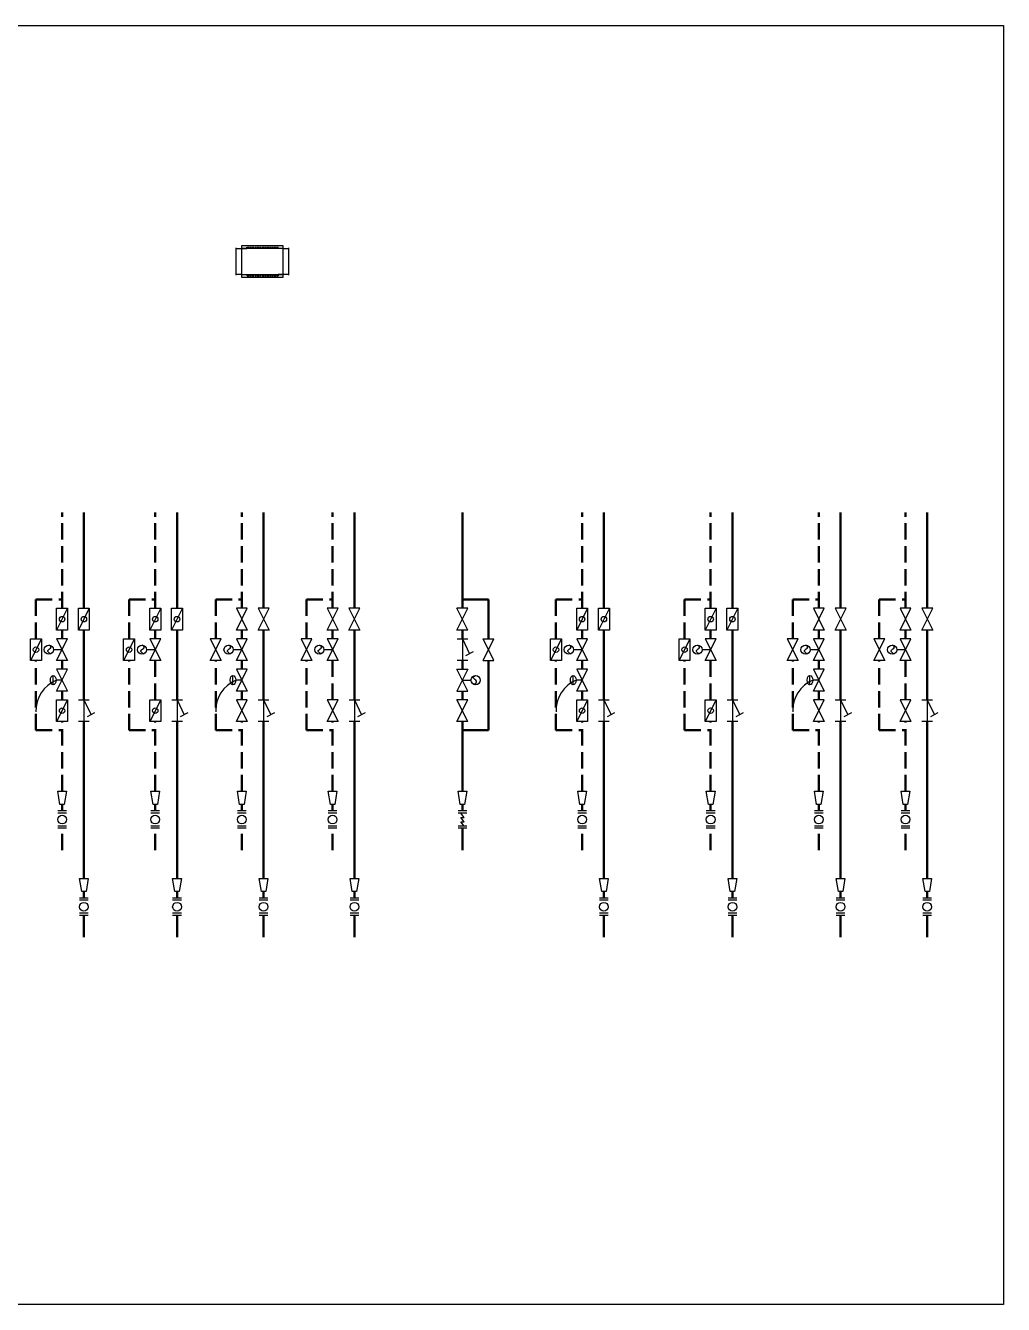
# Model space of a CAD drawing. Header units: millimetres. Extents: x -13522 to 160130, y -106845 to 23204.
# Drawn here: x 44031 to 66480, y -106845 to -77495 of the extents above; entities that cross this region are included whole.
import ezdxf

# ---------------------------------------------------------------- set-up
doc = ezdxf.new("R2010")
doc.units = ezdxf.units.MM
doc.set_wipeout_variables(frame=1)
doc.linetypes.add('CONTINOUS', pattern=[0])
doc.linetypes.add('DASH', pattern=[0.35, 0.25, -0.1])
for name, color, linetype in [('0DataFlow-NsCAH', 7, 'Continuous'), ('0DataFlow-NsNT-DUCT-DAMPER', 81, 'Continuous'), ('0DataFlow-NsNT-PIPE-TEXT', 2, 'Continuous'), ('0DataFlow-NsNT-PIPE-VALVE', 210, 'Continuous')]:
    doc.layers.add(name, color=color, linetype=linetype)
for name, color, linetype, lineweight in [('0DataFlow-NsNT-PIPE-HWR', 201, 'DASH', 50), ('0DataFlow-NsNT-PIPE-HWS', 201, 'Continuous', 50), ('0DataFlow-NsNT-PIPE-LS', 10, 'Continuous', 50), ('0DataFlow-NsNT-PIPE-LWR', 122, 'DASH', 50), ('0DataFlow-NsNT-PIPE-LWS', 122, 'Continuous', 50)]:
    doc.layers.add(name, color=color, linetype=linetype, lineweight=lineweight)
doc.styles.add('DataFlow', font='tssdeng.shx', dxfattribs={"width": 0.7, "bigfont": 'hztxt.shx'})

# ---------------------------------------------------------------- blocks, each defined once
blk = doc.blocks.new('NsCAH-AHU-Muffler')
blk.add_wipeout([(-600, 300), (600, 300), (600, -300), (-600, -300)])
for p, q in [((-600, -315), (-600, 315)), ((-600, 300), (-480, 300)), ((-480, 360), (-480, -360)), ((480, 360), (-480, 360)), ((-480, 300), (-360, 300)), ((-360, 300), (-360, 330)), ((360, 300), (360, 330)), ((480, 300), (360, 300)), ((480, -360), (480, 360)), ((480, 300), (600, 300)), ((600, 315), (600, -315)), ((-480, -300), (-600, -300)), ((-480, -300), (-360, -300)), ((-480, -360), (480, -360)), ((-360, -300), (-360, -330)), ((360, -300), (360, -330)), ((480, -300), (360, -300)), ((600, -300), (480, -300))]:
    blk.add_line(p, q)
at = {"extrusion": (0, 0, -1)}
for p, q in [((480, 300), (-480, 300)), ((-480, 300), (-480, -300)), ((480, -300), (480, 300)), ((-480, -300), (480, -300))]:
    blk.add_line(p, q, dxfattribs=at)
at = {"linetype": 'DASH'}
for p, q in [((-360, 330), (360, 330)), ((-360, -330), (360, -330))]:
    blk.add_line(p, q, dxfattribs=at)
at = {"layer": '0DataFlow-NsCAH', "style": 'DataFlow', "width": 0.7, "flags": 1}
for tag, p in [('VERSION', (0, 0)), ('SYSTEMNUM', (0, -300)), ('NOTE', (0, -600))]:
    blk.add_attdef(tag, p, '', height=200, dxfattribs=at)
blk = doc.blocks.new('*U781')
at = {"color": 2}
for p, q in [((100, 900), (-100, 900)), ((100, 850), (-100, 850)), ((41, 750), (-34, 850)), ((41, 650), (-34, 750)), ((-34, 750), (41, 750)), ((41, 550), (-34, 650)), ((-34, 650), (41, 650)), ((100, 550), (-100, 550)), ((100, 500), (-100, 500))]:
    blk.add_line(p, q, dxfattribs=at)
blk.add_lwpolyline([(-50, 1050), (-100, 1350), (100, 1350), (50, 1050), (-50, 1050)], dxfattribs=at)
at = {"layer": '0DataFlow-NsNT-PIPE-LS'}
for p, q in [((0, 5550), (0, 7750)), ((600, 5750), (0, 5750)), ((600, 4850), (600, 5750)), ((0, 4850), (0, 5050)), ((0, 4150), (0, 4350)), ((600, 2750), (600, 4350)), ((0, 3450), (0, 3650)), ((0, 1350), (0, 2950)), ((0, 2750), (600, 2750)), ((0, 900), (0, 1050)), ((0, 0), (0, 500))]:
    blk.add_line(p, q, dxfattribs=at)
at = {"layer": '0DataFlow-NsNT-PIPE-VALVE'}
for p, q in [((125, 5550), (-125, 5550)), ((-125, 5050), (125, 5550)), ((125, 5050), (-125, 5550)), ((125, 5050), (-125, 5050)), ((-122, 4850), (123, 4850)), ((0, 4850), (0, 4350)), ((0, 4850), (167, 4508)), ((475, 4850), (725, 4850)), ((725, 4350), (475, 4850)), ((475, 4350), (725, 4850)), ((247, 4551), (75, 4459)), ((123, 4350), (-122, 4350)), ((475, 4350), (725, 4350)), ((125, 3450), (-125, 3450)), ((-125, 2950), (125, 3450)), ((125, 2950), (-125, 3450)), ((125, 2950), (-125, 2950))]:
    blk.add_line(p, q, dxfattribs=at)
at = {"layer": '0DataFlow-NsNT-PIPE-VALVE', "linetype": 'Continuous'}
for p, q in [((125, 3650), (-125, 4150)), ((125, 4150), (-125, 3650)), ((-125, 4150), (125, 4150)), ((0, 3900), (198, 3900)), ((-125, 3650), (125, 3650))]:
    blk.add_line(p, q, dxfattribs=at)
blk.add_circle((304, 3900), 106, dxfattribs=at)
blk.add_open_spline([(266, 3800), (302, 3828), (376, 3884), (216, 3946), (277, 3989), (301, 4006)], degree=3, knots=[0, 0, 0, 0, 101.94124, 206.887301, 276.364854, 276.364854, 276.364854, 276.364854], dxfattribs=at)
at = {"layer": '0DataFlow-NsNT-PIPE-VALVE'}
for p in [(0, 4850), (0, 4350)]:
    blk.add_point(p, dxfattribs=at)
at = {"style": 'DataFlow', "width": 0.7, "flags": 1}
for tag, p in [('VALVE_TAG', (-1500, 4600)), ('FLOW', (-1500, 4300)), ('DIAMETER', (-1500, 4000)), ('KV_C', (-1500, 3700)), ('NOTE1', (-1500, 3400)), ('NOTE2', (-1500, 3100)), ('RE-LS1', (0, -1300)), ('NOTE', (0, -1600))]:
    blk.add_attdef(tag, p, '', height=200, dxfattribs=at)
at = {"layer": '0DataFlow-NsCAH', "style": 'DataFlow', "width": 0.7, "flags": 1}
for tag, p in [('VERSION', (0, -700)), ('SYSTEMNUM', (0, -1000))]:
    blk.add_attdef(tag, p, '', height=200, dxfattribs=at)
at = {"layer": '0DataFlow-NsNT-PIPE-TEXT', "style": 'DataFlow', "width": 0.7}
for tag, p in [('LS_FLOW', (678, 6250)), ('LS', (328, 6250))]:
    blk.add_attdef(tag, p, '', height=300, rotation=90, dxfattribs=at)
blk = doc.blocks.new('NsCAH-AHU-Pipe-HW-ButterflyNoPd')
at = {"color": 2}
for p, q in [((-400, 2900), (-600, 2900)), ((-400, 2850), (-600, 2850)), ((-400, 2550), (-600, 2550)), ((-400, 2500), (-600, 2500)), ((100, 900), (-100, 900)), ((100, 850), (-100, 850)), ((100, 550), (-100, 550)), ((100, 500), (-100, 500))]:
    blk.add_line(p, q, dxfattribs=at)
for points in [[(-550, 3050), (-600, 3350), (-400, 3350), (-450, 3050), (-550, 3050)], [(-50, 1050), (-100, 1350), (100, 1350), (50, 1050), (-50, 1050)]]:
    blk.add_lwpolyline(points, dxfattribs=at)
for centre in [(-500, 2700), (0, 700)]:
    blk.add_circle(centre, 100, dxfattribs=at)
at = {"layer": '0DataFlow-NsNT-PIPE-HWR', "ltscale": 1500}
for p, q in [((-500, 7550), (-500, 9750)), ((-1100, 6850), (-1100, 7750)), ((-1100, 7750), (-500, 7750)), ((-500, 6850), (-500, 7050)), ((-1100, 4750), (-1100, 6350)), ((-500, 5450), (-500, 6350)), ((-1100, 4750), (-500, 4750)), ((-500, 3350), (-500, 4950)), ((-500, 2900), (-500, 3050)), ((-500, 2000), (-500, 2500))]:
    blk.add_line(p, q, dxfattribs=at)
at = {"layer": '0DataFlow-NsNT-PIPE-HWS', "ltscale": 3000}
for p, q in [((0, 7550), (0, 9750)), ((0, 5450), (0, 7050)), ((0, 1350), (0, 4950)), ((0, 900), (0, 1050)), ((0, 0), (0, 500))]:
    blk.add_line(p, q, dxfattribs=at)
at = {"layer": '0DataFlow-NsNT-PIPE-VALVE', "linetype": 'CONTINOUS'}
for p, q in [((-375, 7550), (-625, 7050)), ((125, 7550), (-125, 7050)), ((-975, 6850), (-1225, 6350)), ((-375, 5450), (-625, 4950))]:
    blk.add_line(p, q, dxfattribs=at)
at = {"layer": '0DataFlow-NsNT-PIPE-VALVE', "linetype": 'Continuous'}
for p, q in [((-625, 6350), (-375, 6850)), ((-625, 6850), (-375, 6350)), ((-375, 6850), (-625, 6850)), ((-500, 6600), (-698, 6600)), ((-375, 6350), (-625, 6350))]:
    blk.add_line(p, q, dxfattribs=at)
at = {"layer": '0DataFlow-NsNT-PIPE-VALVE'}
for p, q in [((-122, 5450), (123, 5450)), ((0, 5450), (0, 4950)), ((0, 5450), (167, 5108)), ((247, 5151), (75, 5059)), ((123, 4950), (-122, 4950))]:
    blk.add_line(p, q, dxfattribs=at)
at = {"layer": '0DataFlow-NsNT-PIPE-VALVE', "linetype": 'CONTINOUS'}
for points in [[(-375, 7550), (-375, 7050), (-625, 7050), (-625, 7550)], [(125, 7550), (125, 7050), (-125, 7050), (-125, 7550)], [(-975, 6850), (-975, 6350), (-1225, 6350), (-1225, 6850)], [(-375, 5450), (-375, 4950), (-625, 4950), (-625, 5450)]]:
    blk.add_lwpolyline(points, close=True, dxfattribs=at)
for centre in [(-500, 7300), (0, 7300), (-1100, 6600), (-500, 5200)]:
    blk.add_circle(centre, 62.5, dxfattribs=at)
at = {"layer": '0DataFlow-NsNT-PIPE-VALVE', "linetype": 'Continuous'}
blk.add_circle((-804, 6600), 106, dxfattribs=at)
blk.add_spline([(-766, 6500), (-828, 6581), (-754, 6655), (-801, 6706)], degree=3, dxfattribs=at)
at = {"layer": '0DataFlow-NsNT-PIPE-VALVE'}
for p in [(0, 5450), (0, 4950)]:
    blk.add_point(p, dxfattribs=at)
at = {"style": 'DataFlow', "width": 0.7, "flags": 1}
for tag, p in [('VALVE_TAG', (-2600, 6600)), ('FLOW', (-2600, 6300)), ('DIAMETER', (-2600, 6000)), ('KV_C', (-2600, 5700)), ('NOTE1', (-2600, 5400)), ('NOTE2', (-2600, 5100)), ('RE-HW', (0, -1300)), ('RE-VALVE', (0, -1600)), ('RE-HW-DDPBV', (0, -1900)), ('NOTE', (0, -2200))]:
    blk.add_attdef(tag, p, '', height=200, dxfattribs=at)
at = {"layer": '0DataFlow-NsCAH', "style": 'DataFlow', "width": 0.7, "flags": 1}
for tag, p in [('VERSION', (0, -700)), ('SYSTEMNUM', (0, -1000))]:
    blk.add_attdef(tag, p, '', height=200, dxfattribs=at)
at = {"layer": '0DataFlow-NsNT-PIPE-TEXT', "style": 'DataFlow', "width": 0.7}
for tag, p in [('HWR_FLOW', (-594, 8250)), ('HWS_FLOW', (678, 8250)), ('HWR', (-944, 8250)), ('HWS', (328, 8250))]:
    blk.add_attdef(tag, p, '', height=300, rotation=90, dxfattribs=at)
blk = doc.blocks.new('NsCAH-AHU-Pipe-HW-Butterfly')
at = {"color": 2}
for p, q in [((-400, 2900), (-600, 2900)), ((-400, 2850), (-600, 2850)), ((-400, 2550), (-600, 2550)), ((-400, 2500), (-600, 2500)), ((100, 900), (-100, 900)), ((100, 850), (-100, 850)), ((100, 550), (-100, 550)), ((100, 500), (-100, 500))]:
    blk.add_line(p, q, dxfattribs=at)
for points in [[(-550, 3050), (-600, 3350), (-400, 3350), (-450, 3050), (-550, 3050)], [(-50, 1050), (-100, 1350), (100, 1350), (50, 1050), (-50, 1050)]]:
    blk.add_lwpolyline(points, dxfattribs=at)
for centre in [(-500, 2700), (0, 700)]:
    blk.add_circle(centre, 100, dxfattribs=at)
at = {"layer": '0DataFlow-NsNT-PIPE-HWR', "ltscale": 1500}
for p, q in [((-500, 7550), (-500, 9750)), ((-1100, 6850), (-1100, 7750)), ((-1100, 7750), (-500, 7750)), ((-500, 6850), (-500, 7050)), ((-1100, 4750), (-1100, 6350)), ((-500, 6150), (-500, 6350)), ((-500, 5450), (-500, 5650)), ((-1100, 4750), (-500, 4750)), ((-500, 3350), (-500, 4950)), ((-500, 2900), (-500, 3050)), ((-500, 2000), (-500, 2500))]:
    blk.add_line(p, q, dxfattribs=at)
at = {"layer": '0DataFlow-NsNT-PIPE-HWS', "ltscale": 3000}
for p, q in [((0, 7550), (0, 9750)), ((0, 5450), (0, 7050)), ((0, 1350), (0, 4950)), ((0, 900), (0, 1050)), ((0, 0), (0, 500))]:
    blk.add_line(p, q, dxfattribs=at)
at = {"layer": '0DataFlow-NsNT-PIPE-VALVE', "linetype": 'CONTINOUS'}
for p, q in [((-375, 7550), (-625, 7050)), ((125, 7550), (-125, 7050)), ((-975, 6850), (-1225, 6350)), ((-375, 5450), (-625, 4950))]:
    blk.add_line(p, q, dxfattribs=at)
at = {"layer": '0DataFlow-NsNT-PIPE-VALVE', "linetype": 'Continuous'}
for p, q in [((-625, 6350), (-375, 6850)), ((-625, 6850), (-375, 6350)), ((-375, 6850), (-625, 6850)), ((-500, 6600), (-698, 6600)), ((-375, 6350), (-625, 6350)), ((-704, 5790), (-704, 6010)), ((-500, 5900), (-639, 5900)), ((-375, 6150), (-625, 6150)), ((-625, 6150), (-375, 5650)), ((-625, 5650), (-375, 6150)), ((-375, 5650), (-625, 5650))]:
    blk.add_line(p, q, dxfattribs=at)
at = {"layer": '0DataFlow-NsNT-PIPE-VALVE'}
for p, q in [((-122, 5450), (123, 5450)), ((0, 5450), (0, 4950)), ((0, 5450), (167, 5108)), ((247, 5151), (75, 5059)), ((123, 4950), (-122, 4950))]:
    blk.add_line(p, q, dxfattribs=at)
at = {"layer": '0DataFlow-NsNT-PIPE-VALVE', "linetype": 'CONTINOUS'}
for points in [[(-375, 7550), (-375, 7050), (-625, 7050), (-625, 7550)], [(125, 7550), (125, 7050), (-125, 7050), (-125, 7550)], [(-975, 6850), (-975, 6350), (-1225, 6350), (-1225, 6850)], [(-375, 5450), (-375, 4950), (-625, 4950), (-625, 5450)]]:
    blk.add_lwpolyline(points, close=True, dxfattribs=at)
for centre in [(-500, 7300), (0, 7300), (-1100, 6600), (-500, 5200)]:
    blk.add_circle(centre, 62.5, dxfattribs=at)
at = {"layer": '0DataFlow-NsNT-PIPE-VALVE', "linetype": 'Continuous'}
blk.add_circle((-804, 6600), 106, dxfattribs=at)
at = {"layer": '0DataFlow-NsNT-PIPE-VALVE'}
blk.add_arc((-344, 5204), 756, 112.3258, 182.2633, dxfattribs=at)
at = {"layer": '0DataFlow-NsNT-PIPE-VALVE', "linetype": 'Continuous'}
blk.add_ellipse((-704, 5900), major_axis=(0, -110), ratio=0.587071, dxfattribs=at)
blk.add_spline([(-766, 6500), (-828, 6581), (-754, 6655), (-801, 6706)], degree=3, dxfattribs=at)
at = {"layer": '0DataFlow-NsNT-PIPE-VALVE'}
for p in [(0, 5450), (0, 4950)]:
    blk.add_point(p, dxfattribs=at)
at = {"style": 'DataFlow', "width": 0.7, "flags": 1}
for tag, p in [('VALVE_TAG', (-2600, 6600)), ('FLOW', (-2600, 6300)), ('DIAMETER', (-2600, 6000)), ('KV_C', (-2600, 5700)), ('NOTE1', (-2600, 5400)), ('NOTE2', (-2600, 5100)), ('RE-HW', (0, -1300)), ('RE-VALVE', (0, -1600)), ('RE-HW-DDPBV', (0, -1900)), ('NOTE', (0, -2200))]:
    blk.add_attdef(tag, p, '', height=200, dxfattribs=at)
at = {"layer": '0DataFlow-NsCAH', "style": 'DataFlow', "width": 0.7, "flags": 1}
for tag, p in [('VERSION', (0, -700)), ('SYSTEMNUM', (0, -1000))]:
    blk.add_attdef(tag, p, '', height=200, dxfattribs=at)
at = {"layer": '0DataFlow-NsNT-PIPE-TEXT', "style": 'DataFlow', "width": 0.7}
for tag, p in [('HWR_FLOW', (-594, 8250)), ('HWS_FLOW', (678, 8250)), ('HWR', (-944, 8250)), ('HWS', (328, 8250))]:
    blk.add_attdef(tag, p, '', height=300, rotation=90, dxfattribs=at)
blk = doc.blocks.new('NsCAH-AHU-Pipe-LW-Butterfly')
at = {"color": 2}
for p, q in [((-400, 2900), (-600, 2900)), ((-400, 2850), (-600, 2850)), ((-400, 2550), (-600, 2550)), ((-400, 2500), (-600, 2500)), ((100, 900), (-100, 900)), ((100, 850), (-100, 850)), ((100, 550), (-100, 550)), ((100, 500), (-100, 500))]:
    blk.add_line(p, q, dxfattribs=at)
for points in [[(-550, 3050), (-600, 3350), (-400, 3350), (-450, 3050), (-550, 3050)], [(-50, 1050), (-100, 1350), (100, 1350), (50, 1050), (-50, 1050)]]:
    blk.add_lwpolyline(points, dxfattribs=at)
for centre in [(-500, 2700), (0, 700)]:
    blk.add_circle(centre, 100, dxfattribs=at)
at = {"layer": '0DataFlow-NsNT-PIPE-LWR', "ltscale": 1500}
for p, q in [((-500, 7550), (-500, 9750)), ((-1100, 6850), (-1100, 7750)), ((-1100, 7750), (-500, 7750)), ((-500, 6850), (-500, 7050)), ((-1100, 4750), (-1100, 6350)), ((-500, 6150), (-500, 6350)), ((-500, 5450), (-500, 5650)), ((-1100, 4750), (-500, 4750)), ((-500, 3350), (-500, 4950)), ((-500, 2900), (-500, 3050)), ((-500, 2000), (-500, 2500))]:
    blk.add_line(p, q, dxfattribs=at)
at = {"layer": '0DataFlow-NsNT-PIPE-LWS', "ltscale": 3000}
for p, q in [((0, 7550), (0, 9750)), ((0, 5450), (0, 7050)), ((0, 1350), (0, 4950)), ((0, 900), (0, 1050)), ((0, 0), (0, 500))]:
    blk.add_line(p, q, dxfattribs=at)
at = {"layer": '0DataFlow-NsNT-PIPE-VALVE', "linetype": 'CONTINOUS'}
for p, q in [((-375, 7550), (-625, 7050)), ((125, 7550), (-125, 7050)), ((-975, 6850), (-1225, 6350)), ((-375, 5450), (-625, 4950))]:
    blk.add_line(p, q, dxfattribs=at)
at = {"layer": '0DataFlow-NsNT-PIPE-VALVE', "linetype": 'Continuous'}
for p, q in [((-625, 6350), (-375, 6850)), ((-625, 6850), (-375, 6350)), ((-375, 6850), (-625, 6850)), ((-500, 6600), (-698, 6600)), ((-375, 6350), (-625, 6350)), ((-704, 5790), (-704, 6010)), ((-500, 5900), (-639, 5900)), ((-375, 6150), (-625, 6150)), ((-625, 6150), (-375, 5650)), ((-625, 5650), (-375, 6150)), ((-375, 5650), (-625, 5650))]:
    blk.add_line(p, q, dxfattribs=at)
at = {"layer": '0DataFlow-NsNT-PIPE-VALVE'}
for p, q in [((-122, 5450), (123, 5450)), ((0, 5450), (0, 4950)), ((0, 5450), (167, 5108)), ((247, 5151), (75, 5059)), ((123, 4950), (-122, 4950))]:
    blk.add_line(p, q, dxfattribs=at)
at = {"layer": '0DataFlow-NsNT-PIPE-VALVE', "linetype": 'CONTINOUS'}
for points in [[(-375, 7550), (-375, 7050), (-625, 7050), (-625, 7550)], [(125, 7550), (125, 7050), (-125, 7050), (-125, 7550)], [(-975, 6850), (-975, 6350), (-1225, 6350), (-1225, 6850)], [(-375, 5450), (-375, 4950), (-625, 4950), (-625, 5450)]]:
    blk.add_lwpolyline(points, close=True, dxfattribs=at)
for centre in [(-500, 7300), (0, 7300), (-1100, 6600), (-500, 5200)]:
    blk.add_circle(centre, 62.5, dxfattribs=at)
at = {"layer": '0DataFlow-NsNT-PIPE-VALVE', "linetype": 'Continuous'}
blk.add_circle((-804, 6600), 106, dxfattribs=at)
at = {"layer": '0DataFlow-NsNT-PIPE-VALVE'}
blk.add_arc((-344, 5200), 756, 112.3258, 182.2633, dxfattribs=at)
at = {"layer": '0DataFlow-NsNT-PIPE-VALVE', "linetype": 'Continuous'}
blk.add_ellipse((-704, 5900), major_axis=(0, -110), ratio=0.587071, dxfattribs=at)
blk.add_spline([(-766, 6500), (-828, 6581), (-754, 6655), (-801, 6706)], degree=3, dxfattribs=at)
at = {"layer": '0DataFlow-NsNT-PIPE-VALVE'}
for p in [(0, 5450), (0, 4950)]:
    blk.add_point(p, dxfattribs=at)
at = {"style": 'DataFlow', "width": 0.7, "flags": 1}
for tag, p in [('VALVE_TAG', (-2600, 6600)), ('FLOW', (-2600, 6300)), ('DIAMETER', (-2600, 6000)), ('KV_C', (-2600, 5700)), ('NOTE1', (-2600, 5400)), ('NOTE2', (-2600, 5100)), ('RE-LW', (0, -1300)), ('RE-VALVE', (0, -1600)), ('RE-LW-DDPBV', (0, -1900)), ('NOTE', (0, -2200))]:
    blk.add_attdef(tag, p, '', height=200, dxfattribs=at)
at = {"layer": '0DataFlow-NsCAH', "style": 'DataFlow', "width": 0.7, "flags": 1}
for tag, p in [('VERSION', (0, -700)), ('SYSTEMNUM', (0, -1000))]:
    blk.add_attdef(tag, p, '', height=200, dxfattribs=at)
at = {"layer": '0DataFlow-NsNT-PIPE-TEXT', "style": 'DataFlow', "width": 0.7}
for tag, p in [('LWR_FLOW', (-594, 8275)), ('LWS_FLOW', (678, 8275)), ('LWR', (-944, 8275)), ('LWS', (328, 8275))]:
    blk.add_attdef(tag, p, '', height=300, rotation=90, dxfattribs=at)
blk = doc.blocks.new('NsCAH-AHU-Pipe-LW-ButterflyNoPd')
at = {"color": 2}
for p, q in [((-400, 2900), (-600, 2900)), ((-400, 2850), (-600, 2850)), ((-400, 2550), (-600, 2550)), ((-400, 2500), (-600, 2500)), ((100, 900), (-100, 900)), ((100, 850), (-100, 850)), ((100, 550), (-100, 550)), ((100, 500), (-100, 500))]:
    blk.add_line(p, q, dxfattribs=at)
for points in [[(-550, 3050), (-600, 3350), (-400, 3350), (-450, 3050), (-550, 3050)], [(-50, 1050), (-100, 1350), (100, 1350), (50, 1050), (-50, 1050)]]:
    blk.add_lwpolyline(points, dxfattribs=at)
for centre in [(-500, 2700), (0, 700)]:
    blk.add_circle(centre, 100, dxfattribs=at)
at = {"layer": '0DataFlow-NsNT-PIPE-LWR', "ltscale": 1500}
for p, q in [((-500, 7550), (-500, 9750)), ((-1100, 6850), (-1100, 7750)), ((-1100, 7750), (-500, 7750)), ((-500, 6850), (-500, 7050)), ((-1100, 4750), (-1100, 6350)), ((-500, 5450), (-500, 6350)), ((-1100, 4750), (-500, 4750)), ((-500, 3350), (-500, 4950)), ((-500, 2900), (-500, 3050)), ((-500, 2000), (-500, 2500))]:
    blk.add_line(p, q, dxfattribs=at)
at = {"layer": '0DataFlow-NsNT-PIPE-LWS', "ltscale": 3000}
for p, q in [((0, 7550), (0, 9750)), ((0, 5450), (0, 7050)), ((0, 1350), (0, 4950)), ((0, 900), (0, 1050)), ((0, 0), (0, 500))]:
    blk.add_line(p, q, dxfattribs=at)
at = {"layer": '0DataFlow-NsNT-PIPE-VALVE', "linetype": 'CONTINOUS'}
for p, q in [((-375, 7550), (-625, 7050)), ((125, 7550), (-125, 7050)), ((-975, 6850), (-1225, 6350)), ((-375, 5450), (-625, 4950))]:
    blk.add_line(p, q, dxfattribs=at)
at = {"layer": '0DataFlow-NsNT-PIPE-VALVE', "linetype": 'Continuous'}
for p, q in [((-625, 6350), (-375, 6850)), ((-625, 6850), (-375, 6350)), ((-375, 6850), (-625, 6850)), ((-500, 6600), (-698, 6600)), ((-375, 6350), (-625, 6350))]:
    blk.add_line(p, q, dxfattribs=at)
at = {"layer": '0DataFlow-NsNT-PIPE-VALVE'}
for p, q in [((-122, 5450), (123, 5450)), ((0, 5450), (0, 4950)), ((0, 5450), (167, 5108)), ((247, 5151), (75, 5059)), ((123, 4950), (-122, 4950))]:
    blk.add_line(p, q, dxfattribs=at)
at = {"layer": '0DataFlow-NsNT-PIPE-VALVE', "linetype": 'CONTINOUS'}
for points in [[(-375, 7550), (-375, 7050), (-625, 7050), (-625, 7550)], [(125, 7550), (125, 7050), (-125, 7050), (-125, 7550)], [(-975, 6850), (-975, 6350), (-1225, 6350), (-1225, 6850)], [(-375, 5450), (-375, 4950), (-625, 4950), (-625, 5450)]]:
    blk.add_lwpolyline(points, close=True, dxfattribs=at)
for centre in [(-500, 7300), (0, 7300), (-1100, 6600), (-500, 5200)]:
    blk.add_circle(centre, 62.5, dxfattribs=at)
at = {"layer": '0DataFlow-NsNT-PIPE-VALVE', "linetype": 'Continuous'}
blk.add_circle((-804, 6600), 106, dxfattribs=at)
blk.add_spline([(-766, 6500), (-828, 6581), (-754, 6655), (-801, 6706)], degree=3, dxfattribs=at)
at = {"layer": '0DataFlow-NsNT-PIPE-VALVE'}
for p in [(0, 5450), (0, 4950)]:
    blk.add_point(p, dxfattribs=at)
at = {"style": 'DataFlow', "width": 0.7, "flags": 1}
for tag, p in [('VALVE_TAG', (-2600, 6600)), ('FLOW', (-2600, 6300)), ('DIAMETER', (-2600, 6000)), ('KV_C', (-2600, 5700)), ('NOTE1', (-2600, 5400)), ('NOTE2', (-2600, 5100)), ('RE-LW', (0, -1300)), ('RE-VALVE', (0, -1600)), ('RE-LW-DDPBV', (0, -1900)), ('NOTE', (0, -2200))]:
    blk.add_attdef(tag, p, '', height=200, dxfattribs=at)
at = {"layer": '0DataFlow-NsCAH', "style": 'DataFlow', "width": 0.7, "flags": 1}
for tag, p in [('VERSION', (0, -700)), ('SYSTEMNUM', (0, -1000))]:
    blk.add_attdef(tag, p, '', height=200, dxfattribs=at)
at = {"layer": '0DataFlow-NsNT-PIPE-TEXT', "style": 'DataFlow', "width": 0.7}
for tag, p in [('LWR_FLOW', (-594, 8275)), ('LWS_FLOW', (678, 8275)), ('LWR', (-944, 8275)), ('LWS', (328, 8275))]:
    blk.add_attdef(tag, p, '', height=300, rotation=90, dxfattribs=at)
blk = doc.blocks.new('NsCAH-AHU-Pipe-LW-ShutoffNoPd')
at = {"color": 2}
for p, q in [((-400, 2900), (-600, 2900)), ((-400, 2850), (-600, 2850)), ((-400, 2550), (-600, 2550)), ((-400, 2500), (-600, 2500)), ((100, 900), (-100, 900)), ((100, 850), (-100, 850)), ((100, 550), (-100, 550)), ((100, 500), (-100, 500))]:
    blk.add_line(p, q, dxfattribs=at)
for points in [[(-550, 3050), (-600, 3350), (-400, 3350), (-450, 3050), (-550, 3050)], [(-50, 1050), (-100, 1350), (100, 1350), (50, 1050), (-50, 1050)]]:
    blk.add_lwpolyline(points, dxfattribs=at)
for centre in [(-500, 2700), (0, 700)]:
    blk.add_circle(centre, 100, dxfattribs=at)
at = {"layer": '0DataFlow-NsNT-PIPE-LWR', "ltscale": 1500}
for p, q in [((-500, 7550), (-500, 9750)), ((-1100, 6850), (-1100, 7750)), ((-1100, 7750), (-500, 7750)), ((-500, 6850), (-500, 7050)), ((-1100, 4750), (-1100, 6350)), ((-500, 5450), (-500, 6350)), ((-1100, 4750), (-500, 4750)), ((-500, 3350), (-500, 4950)), ((-500, 2900), (-500, 3050)), ((-500, 2000), (-500, 2500))]:
    blk.add_line(p, q, dxfattribs=at)
at = {"layer": '0DataFlow-NsNT-PIPE-LWS', "ltscale": 3000}
for p, q in [((0, 7550), (0, 9750)), ((0, 5450), (0, 7050)), ((0, 1350), (0, 4950)), ((0, 900), (0, 1050)), ((0, 0), (0, 500))]:
    blk.add_line(p, q, dxfattribs=at)
at = {"layer": '0DataFlow-NsNT-PIPE-VALVE', "linetype": 'Continuous'}
for p, q in [((-625, 7050), (-375, 7550)), ((-625, 7550), (-375, 7050)), ((-375, 7550), (-625, 7550)), ((-125, 7050), (125, 7550)), ((-125, 7550), (125, 7050)), ((125, 7550), (-125, 7550)), ((-375, 7050), (-625, 7050)), ((125, 7050), (-125, 7050)), ((-1225, 6350), (-975, 6850)), ((-1225, 6850), (-975, 6350)), ((-975, 6850), (-1225, 6850)), ((-625, 6350), (-375, 6850)), ((-625, 6850), (-375, 6350)), ((-375, 6850), (-625, 6850)), ((-500, 6600), (-698, 6600)), ((-975, 6350), (-1225, 6350)), ((-375, 6350), (-625, 6350)), ((-625, 4950), (-375, 5450)), ((-625, 5450), (-375, 4950)), ((-375, 5450), (-625, 5450)), ((-375, 4950), (-625, 4950))]:
    blk.add_line(p, q, dxfattribs=at)
at = {"layer": '0DataFlow-NsNT-PIPE-VALVE'}
for p, q in [((-122, 5450), (123, 5450)), ((0, 5450), (0, 4950)), ((0, 5450), (167, 5108)), ((247, 5151), (75, 5059)), ((123, 4950), (-122, 4950))]:
    blk.add_line(p, q, dxfattribs=at)
at = {"layer": '0DataFlow-NsNT-PIPE-VALVE', "linetype": 'Continuous'}
blk.add_circle((-804, 6600), 106, dxfattribs=at)
blk.add_spline([(-766, 6500), (-828, 6581), (-754, 6655), (-801, 6706)], degree=3, dxfattribs=at)
at = {"layer": '0DataFlow-NsNT-PIPE-VALVE'}
for p in [(0, 5450), (0, 4950)]:
    blk.add_point(p, dxfattribs=at)
at = {"style": 'DataFlow', "width": 0.7, "flags": 1}
for tag, p in [('VALVE_TAG', (-2600, 6600)), ('FLOW', (-2600, 6300)), ('DIAMETER', (-2600, 6000)), ('KV_C', (-2600, 5700)), ('NOTE1', (-2600, 5400)), ('NOTE2', (-2600, 5100)), ('RE-LW', (0, -1300)), ('RE-VALVE', (0, -1600)), ('RE-LW-DDPBV', (0, -1900)), ('NOTE', (0, -2200))]:
    blk.add_attdef(tag, p, '', height=200, dxfattribs=at)
at = {"layer": '0DataFlow-NsCAH', "style": 'DataFlow', "width": 0.7, "flags": 1}
for tag, p in [('VERSION', (0, -700)), ('SYSTEMNUM', (0, -1000))]:
    blk.add_attdef(tag, p, '', height=200, dxfattribs=at)
at = {"layer": '0DataFlow-NsNT-PIPE-TEXT', "style": 'DataFlow', "width": 0.7}
for tag, p in [('LWR_FLOW', (-594, 8275)), ('LWS_FLOW', (678, 8275)), ('LWR', (-944, 8275)), ('LWS', (328, 8275))]:
    blk.add_attdef(tag, p, '', height=300, rotation=90, dxfattribs=at)
blk = doc.blocks.new('NsCAH-AHU-Pipe-LW-Shutoff')
at = {"color": 2}
for p, q in [((-400, 2900), (-600, 2900)), ((-400, 2850), (-600, 2850)), ((-400, 2550), (-600, 2550)), ((-400, 2500), (-600, 2500)), ((100, 900), (-100, 900)), ((100, 850), (-100, 850)), ((100, 550), (-100, 550)), ((100, 500), (-100, 500))]:
    blk.add_line(p, q, dxfattribs=at)
for points in [[(-550, 3050), (-600, 3350), (-400, 3350), (-450, 3050), (-550, 3050)], [(-50, 1050), (-100, 1350), (100, 1350), (50, 1050), (-50, 1050)]]:
    blk.add_lwpolyline(points, dxfattribs=at)
for centre in [(-500, 2700), (0, 700)]:
    blk.add_circle(centre, 100, dxfattribs=at)
at = {"layer": '0DataFlow-NsNT-PIPE-LWR', "ltscale": 1500}
for p, q in [((-500, 7550), (-500, 9750)), ((-1100, 6850), (-1100, 7750)), ((-1100, 7750), (-500, 7750)), ((-500, 6850), (-500, 7050)), ((-1100, 4750), (-1100, 6350)), ((-500, 6150), (-500, 6350)), ((-500, 5450), (-500, 5650)), ((-1100, 4750), (-500, 4750)), ((-500, 3350), (-500, 4950)), ((-500, 2900), (-500, 3050)), ((-500, 2000), (-500, 2500))]:
    blk.add_line(p, q, dxfattribs=at)
at = {"layer": '0DataFlow-NsNT-PIPE-LWS', "ltscale": 3000}
for p, q in [((0, 7550), (0, 9750)), ((0, 5450), (0, 7050)), ((0, 1350), (0, 4950)), ((0, 900), (0, 1050)), ((0, 0), (0, 500))]:
    blk.add_line(p, q, dxfattribs=at)
at = {"layer": '0DataFlow-NsNT-PIPE-VALVE', "linetype": 'Continuous'}
for p, q in [((-625, 7050), (-375, 7550)), ((-625, 7550), (-375, 7050)), ((-375, 7550), (-625, 7550)), ((-125, 7050), (125, 7550)), ((-125, 7550), (125, 7050)), ((125, 7550), (-125, 7550)), ((-375, 7050), (-625, 7050)), ((125, 7050), (-125, 7050)), ((-1225, 6350), (-975, 6850)), ((-1225, 6850), (-975, 6350)), ((-975, 6850), (-1225, 6850)), ((-625, 6350), (-375, 6850)), ((-625, 6850), (-375, 6350)), ((-375, 6850), (-625, 6850)), ((-500, 6600), (-698, 6600)), ((-975, 6350), (-1225, 6350)), ((-375, 6350), (-625, 6350)), ((-704, 5790), (-704, 6010)), ((-500, 5900), (-639, 5900)), ((-375, 6150), (-625, 6150)), ((-625, 6150), (-375, 5650)), ((-625, 5650), (-375, 6150)), ((-375, 5650), (-625, 5650)), ((-625, 4950), (-375, 5450)), ((-625, 5450), (-375, 4950)), ((-375, 5450), (-625, 5450)), ((-375, 4950), (-625, 4950))]:
    blk.add_line(p, q, dxfattribs=at)
at = {"layer": '0DataFlow-NsNT-PIPE-VALVE'}
for p, q in [((-122, 5450), (123, 5450)), ((0, 5450), (0, 4950)), ((0, 5450), (167, 5108)), ((247, 5151), (75, 5059)), ((123, 4950), (-122, 4950))]:
    blk.add_line(p, q, dxfattribs=at)
at = {"layer": '0DataFlow-NsNT-PIPE-VALVE', "linetype": 'Continuous'}
blk.add_circle((-804, 6600), 106, dxfattribs=at)
at = {"layer": '0DataFlow-NsNT-PIPE-VALVE'}
blk.add_arc((-344, 5200), 756, 112.3258, 182.2633, dxfattribs=at)
at = {"layer": '0DataFlow-NsNT-PIPE-VALVE', "linetype": 'Continuous'}
blk.add_ellipse((-704, 5900), major_axis=(0, -110), ratio=0.587071, dxfattribs=at)
blk.add_spline([(-766, 6500), (-828, 6581), (-754, 6655), (-801, 6706)], degree=3, dxfattribs=at)
at = {"layer": '0DataFlow-NsNT-PIPE-VALVE'}
for p in [(0, 5450), (0, 4950)]:
    blk.add_point(p, dxfattribs=at)
at = {"style": 'DataFlow', "width": 0.7, "flags": 1}
for tag, p in [('VALVE_TAG', (-2600, 6600)), ('FLOW', (-2600, 6300)), ('DIAMETER', (-2600, 6000)), ('KV_C', (-2600, 5700)), ('NOTE1', (-2600, 5400)), ('NOTE2', (-2600, 5100)), ('RE-LW', (0, -1300)), ('RE-VALVE', (0, -1600)), ('RE-LW-DDPBV', (0, -1900)), ('NOTE', (0, -2200))]:
    blk.add_attdef(tag, p, '', height=200, dxfattribs=at)
at = {"layer": '0DataFlow-NsCAH', "style": 'DataFlow', "width": 0.7, "flags": 1}
for tag, p in [('VERSION', (0, -700)), ('SYSTEMNUM', (0, -1000))]:
    blk.add_attdef(tag, p, '', height=200, dxfattribs=at)
at = {"layer": '0DataFlow-NsNT-PIPE-TEXT', "style": 'DataFlow', "width": 0.7}
for tag, p in [('LWR_FLOW', (-594, 8275)), ('LWS_FLOW', (678, 8275)), ('LWR', (-944, 8275)), ('LWS', (328, 8275))]:
    blk.add_attdef(tag, p, '', height=300, rotation=90, dxfattribs=at)
blk = doc.blocks.new('NsCAH-AHU-Pipe-HW-Shutoff')
at = {"color": 2}
for p, q in [((-400, 2900), (-600, 2900)), ((-400, 2850), (-600, 2850)), ((-400, 2550), (-600, 2550)), ((-400, 2500), (-600, 2500)), ((100, 900), (-100, 900)), ((100, 850), (-100, 850)), ((100, 550), (-100, 550)), ((100, 500), (-100, 500))]:
    blk.add_line(p, q, dxfattribs=at)
for points in [[(-550, 3050), (-600, 3350), (-400, 3350), (-450, 3050), (-550, 3050)], [(-50, 1050), (-100, 1350), (100, 1350), (50, 1050), (-50, 1050)]]:
    blk.add_lwpolyline(points, dxfattribs=at)
for centre in [(-500, 2700), (0, 700)]:
    blk.add_circle(centre, 100, dxfattribs=at)
at = {"layer": '0DataFlow-NsNT-PIPE-HWR', "ltscale": 1500}
for p, q in [((-500, 7550), (-500, 9750)), ((-1100, 6850), (-1100, 7750)), ((-1100, 7750), (-500, 7750)), ((-500, 6850), (-500, 7050)), ((-1100, 4750), (-1100, 6350)), ((-500, 6150), (-500, 6350)), ((-500, 5450), (-500, 5650)), ((-1100, 4750), (-500, 4750)), ((-500, 3350), (-500, 4950)), ((-500, 2900), (-500, 3050)), ((-500, 2000), (-500, 2500))]:
    blk.add_line(p, q, dxfattribs=at)
at = {"layer": '0DataFlow-NsNT-PIPE-HWS', "ltscale": 3000}
for p, q in [((0, 7550), (0, 9750)), ((0, 5450), (0, 7050)), ((0, 1350), (0, 4950)), ((0, 900), (0, 1050)), ((0, 0), (0, 500))]:
    blk.add_line(p, q, dxfattribs=at)
at = {"layer": '0DataFlow-NsNT-PIPE-VALVE', "linetype": 'Continuous'}
for p, q in [((-625, 7050), (-375, 7550)), ((-625, 7550), (-375, 7050)), ((-375, 7550), (-625, 7550)), ((-125, 7050), (125, 7550)), ((-125, 7550), (125, 7050)), ((125, 7550), (-125, 7550)), ((-375, 7050), (-625, 7050)), ((125, 7050), (-125, 7050)), ((-1225, 6350), (-975, 6850)), ((-1225, 6850), (-975, 6350)), ((-975, 6850), (-1225, 6850)), ((-625, 6350), (-375, 6850)), ((-625, 6850), (-375, 6350)), ((-375, 6850), (-625, 6850)), ((-500, 6600), (-698, 6600)), ((-975, 6350), (-1225, 6350)), ((-375, 6350), (-625, 6350)), ((-704, 5790), (-704, 6010)), ((-500, 5900), (-639, 5900)), ((-375, 6150), (-625, 6150)), ((-625, 6150), (-375, 5650)), ((-625, 5650), (-375, 6150)), ((-375, 5650), (-625, 5650)), ((-625, 4950), (-375, 5450)), ((-625, 5450), (-375, 4950)), ((-375, 5450), (-625, 5450)), ((-375, 4950), (-625, 4950))]:
    blk.add_line(p, q, dxfattribs=at)
at = {"layer": '0DataFlow-NsNT-PIPE-VALVE'}
for p, q in [((-122, 5450), (123, 5450)), ((0, 5450), (0, 4950)), ((0, 5450), (167, 5108)), ((247, 5151), (75, 5059)), ((123, 4950), (-122, 4950))]:
    blk.add_line(p, q, dxfattribs=at)
at = {"layer": '0DataFlow-NsNT-PIPE-VALVE', "linetype": 'Continuous'}
blk.add_circle((-804, 6600), 106, dxfattribs=at)
at = {"layer": '0DataFlow-NsNT-PIPE-VALVE'}
blk.add_arc((-344, 5204), 756, 112.3258, 182.2633, dxfattribs=at)
at = {"layer": '0DataFlow-NsNT-PIPE-VALVE', "linetype": 'Continuous'}
blk.add_ellipse((-704, 5900), major_axis=(0, -110), ratio=0.587071, dxfattribs=at)
blk.add_spline([(-766, 6500), (-828, 6581), (-754, 6655), (-801, 6706)], degree=3, dxfattribs=at)
at = {"layer": '0DataFlow-NsNT-PIPE-VALVE'}
for p in [(0, 5450), (0, 4950)]:
    blk.add_point(p, dxfattribs=at)
at = {"style": 'DataFlow', "width": 0.7, "flags": 1}
for tag, p in [('VALVE_TAG', (-2600, 6600)), ('FLOW', (-2600, 6300)), ('DIAMETER', (-2600, 6000)), ('KV_C', (-2600, 5700)), ('NOTE1', (-2600, 5400)), ('NOTE2', (-2600, 5100)), ('RE-HW', (0, -1300)), ('RE-VALVE', (0, -1600)), ('RE-HW-DDPBV', (0, -1900)), ('NOTE', (0, -2200))]:
    blk.add_attdef(tag, p, '', height=200, dxfattribs=at)
at = {"layer": '0DataFlow-NsCAH', "style": 'DataFlow', "width": 0.7, "flags": 1}
for tag, p in [('VERSION', (0, -700)), ('SYSTEMNUM', (0, -1000))]:
    blk.add_attdef(tag, p, '', height=200, dxfattribs=at)
at = {"layer": '0DataFlow-NsNT-PIPE-TEXT', "style": 'DataFlow', "width": 0.7}
for tag, p in [('HWR_FLOW', (-594, 8250)), ('HWS_FLOW', (678, 8250)), ('HWR', (-944, 8250)), ('HWS', (328, 8250))]:
    blk.add_attdef(tag, p, '', height=300, rotation=90, dxfattribs=at)
blk = doc.blocks.new('NsCAH-AHU-Pipe-HW-ShutoffNoPd')
at = {"color": 2}
for p, q in [((-400, 2900), (-600, 2900)), ((-400, 2850), (-600, 2850)), ((-400, 2550), (-600, 2550)), ((-400, 2500), (-600, 2500)), ((100, 900), (-100, 900)), ((100, 850), (-100, 850)), ((100, 550), (-100, 550)), ((100, 500), (-100, 500))]:
    blk.add_line(p, q, dxfattribs=at)
for points in [[(-550, 3050), (-600, 3350), (-400, 3350), (-450, 3050), (-550, 3050)], [(-50, 1050), (-100, 1350), (100, 1350), (50, 1050), (-50, 1050)]]:
    blk.add_lwpolyline(points, dxfattribs=at)
for centre in [(-500, 2700), (0, 700)]:
    blk.add_circle(centre, 100, dxfattribs=at)
at = {"layer": '0DataFlow-NsNT-PIPE-HWR', "ltscale": 1500}
for p, q in [((-500, 7550), (-500, 9750)), ((-1100, 6850), (-1100, 7750)), ((-1100, 7750), (-500, 7750)), ((-500, 6850), (-500, 7050)), ((-1100, 4750), (-1100, 6350)), ((-500, 5450), (-500, 6350)), ((-1100, 4750), (-500, 4750)), ((-500, 3350), (-500, 4950)), ((-500, 2900), (-500, 3050)), ((-500, 2000), (-500, 2500))]:
    blk.add_line(p, q, dxfattribs=at)
at = {"layer": '0DataFlow-NsNT-PIPE-HWS', "ltscale": 3000}
for p, q in [((0, 7550), (0, 9750)), ((0, 5450), (0, 7050)), ((0, 1350), (0, 4950)), ((0, 900), (0, 1050)), ((0, 0), (0, 500))]:
    blk.add_line(p, q, dxfattribs=at)
at = {"layer": '0DataFlow-NsNT-PIPE-VALVE', "linetype": 'Continuous'}
for p, q in [((-625, 7050), (-375, 7550)), ((-625, 7550), (-375, 7050)), ((-375, 7550), (-625, 7550)), ((-125, 7050), (125, 7550)), ((-125, 7550), (125, 7050)), ((125, 7550), (-125, 7550)), ((-375, 7050), (-625, 7050)), ((125, 7050), (-125, 7050)), ((-1225, 6350), (-975, 6850)), ((-1225, 6850), (-975, 6350)), ((-975, 6850), (-1225, 6850)), ((-625, 6350), (-375, 6850)), ((-625, 6850), (-375, 6350)), ((-375, 6850), (-625, 6850)), ((-500, 6600), (-698, 6600)), ((-975, 6350), (-1225, 6350)), ((-375, 6350), (-625, 6350)), ((-625, 4950), (-375, 5450)), ((-625, 5450), (-375, 4950)), ((-375, 5450), (-625, 5450)), ((-375, 4950), (-625, 4950))]:
    blk.add_line(p, q, dxfattribs=at)
at = {"layer": '0DataFlow-NsNT-PIPE-VALVE'}
for p, q in [((-122, 5450), (123, 5450)), ((0, 5450), (0, 4950)), ((0, 5450), (167, 5108)), ((247, 5151), (75, 5059)), ((123, 4950), (-122, 4950))]:
    blk.add_line(p, q, dxfattribs=at)
at = {"layer": '0DataFlow-NsNT-PIPE-VALVE', "linetype": 'Continuous'}
blk.add_circle((-804, 6600), 106, dxfattribs=at)
blk.add_spline([(-766, 6500), (-828, 6581), (-754, 6655), (-801, 6706)], degree=3, dxfattribs=at)
at = {"layer": '0DataFlow-NsNT-PIPE-VALVE'}
for p in [(0, 5450), (0, 4950)]:
    blk.add_point(p, dxfattribs=at)
at = {"style": 'DataFlow', "width": 0.7, "flags": 1}
for tag, p in [('VALVE_TAG', (-2600, 6600)), ('FLOW', (-2600, 6300)), ('DIAMETER', (-2600, 6000)), ('KV_C', (-2600, 5700)), ('NOTE1', (-2600, 5400)), ('NOTE2', (-2600, 5100)), ('RE-HW', (0, -1300)), ('RE-VALVE', (0, -1600)), ('RE-HW-DDPBV', (0, -1900)), ('NOTE', (0, -2200))]:
    blk.add_attdef(tag, p, '', height=200, dxfattribs=at)
at = {"layer": '0DataFlow-NsCAH', "style": 'DataFlow', "width": 0.7, "flags": 1}
for tag, p in [('VERSION', (0, -700)), ('SYSTEMNUM', (0, -1000))]:
    blk.add_attdef(tag, p, '', height=200, dxfattribs=at)
at = {"layer": '0DataFlow-NsNT-PIPE-TEXT', "style": 'DataFlow', "width": 0.7}
for tag, p in [('HWR_FLOW', (-594, 8250)), ('HWS_FLOW', (678, 8250)), ('HWR', (-944, 8250)), ('HWS', (328, 8250))]:
    blk.add_attdef(tag, p, '', height=300, rotation=90, dxfattribs=at)

msp = doc.modelspace()

# ---------------------------------------------------------------- linework, layer by layer
msp.add_lwpolyline([(22810, -77495), (66480, -77495), (66480, -106845), (22810, -106845)], close=True)

# ---------------------------------------------------------------- block references
for name, p in [('NsCAH-AHU-Pipe-LW-Butterfly', (45370, -98418)), ('NsCAH-AHU-Pipe-LW-ButterflyNoPd', (47508, -98418)), ('NsCAH-AHU-Pipe-LW-Shutoff', (49496, -98418)), ('NsCAH-AHU-Pipe-LW-ShutoffNoPd', (51580, -98418)), ('*U781', (54059, -96418)), ('NsCAH-AHU-Pipe-HW-Butterfly', (57308, -98418)), ('NsCAH-AHU-Pipe-HW-ButterflyNoPd', (60259, -98418)), ('NsCAH-AHU-Pipe-HW-Shutoff', (62742, -98418)), ('NsCAH-AHU-Pipe-HW-ShutoffNoPd', (64731, -98418))]:
    msp.add_blockref(name, p)

# ---------------------------------------------------------------- next in the draw order: block references
at = {"layer": '0DataFlow-NsNT-DUCT-DAMPER'}
msp.add_blockref('NsCAH-AHU-Muffler', (49467, -82909), dxfattribs=at)

doc.saveas('drawing.dxf')
